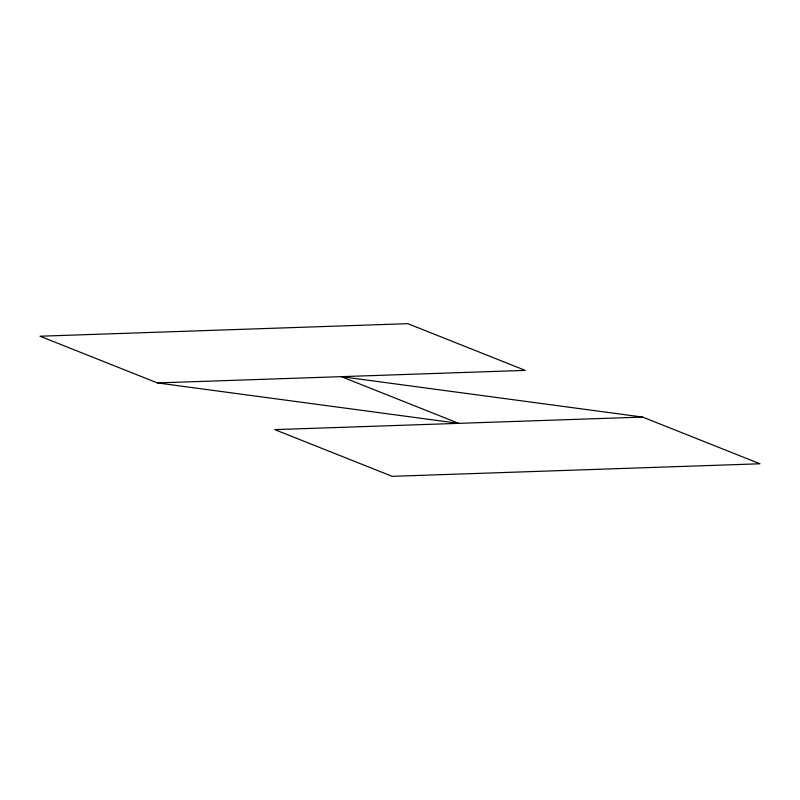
<?xml version="1.0" encoding="UTF-8"?>
<svg xmlns="http://www.w3.org/2000/svg" width="800" height="800" viewBox="0 0 800 800"><rect width="100%" height="100%" fill="white"/><g stroke="black" fill="none" stroke-linecap="round" stroke-linejoin="round"><path stroke-width="1.2" d="M157.39 382.92L525.23 370.38L407.84 323.67L40 336.22L157.39 382.92L458.69 423.35L341.31 376.65L642.61 417.08L760 463.78L392.16 476.33L274.77 429.62L642.61 417.08"/></g></svg>
